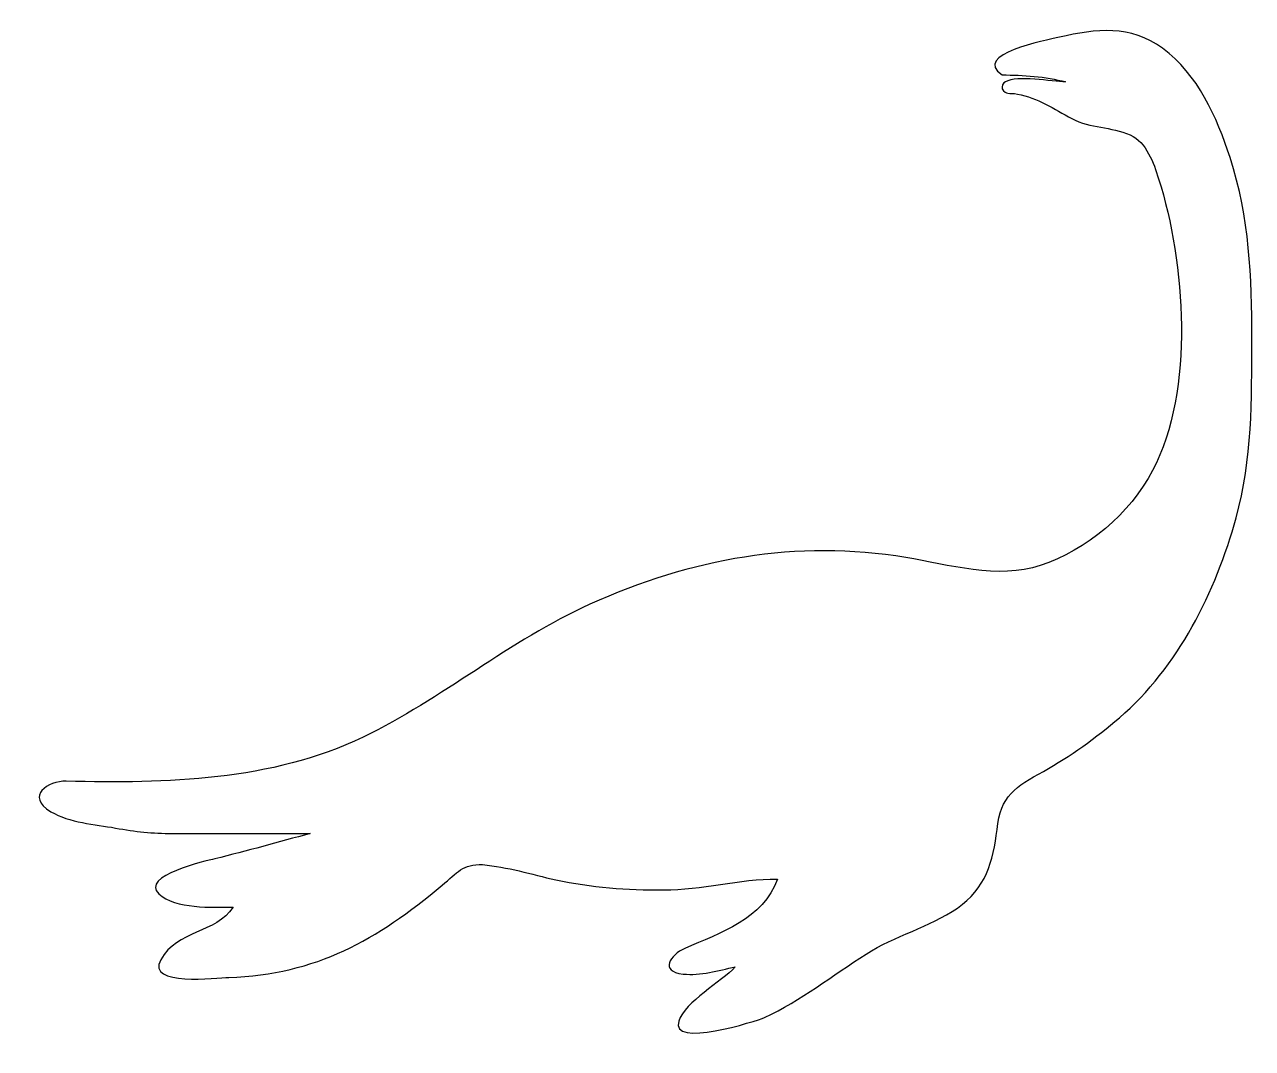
# Model space of a CAD drawing. Header units: centimetres. Extents: x -9.1 to 8.9, y -7.5 to 7.4.
import ezdxf

# ---------------------------------------------------------------- set-up
doc = ezdxf.new("R2010")
doc.units = ezdxf.units.CM
doc.header["$MEASUREMENT"] = 0
doc.layers.add('Camada 1', color=7, linetype='Continuous')

msp = doc.modelspace()

# ---------------------------------------------------------------- linework, layer by layer
at = {"layer": 'Camada 1'}
msp.add_open_spline([(0.48593, -7.13761), (0.57724, -6.85432), (1.10746, -6.57003), (1.30929, -6.34553), (1.30929, -6.34553), (1.05979, -6.40152), (0.80656, -6.48023), (0.54774, -6.45195), (0.54774, -6.45195), (0.19685, -6.41388), (0.36108, -6.17247), (0.57475, -6.07812), (0.57475, -6.07812), (1.08405, -5.85312), (1.72275, -5.64804), (1.92505, -5.06683), (1.92505, -5.06683), (1.36604, -5.06003), (0.82168, -5.22577), (0.2632, -5.22577), (0.2632, -5.22577), (-0.26957, -5.22577), (-0.78743, -5.19018), (-1.30885, -5.07641), (-1.30885, -5.07641), (-1.66302, -4.99897), (-2.01666, -4.88673), (-2.37639, -4.85569), (-2.37639, -4.85569), (-2.66447, -4.84106), (-2.7467, -4.97475), (-2.96363, -5.15509), (-2.96363, -5.15509), (-3.92523, -5.95575), (-4.79018, -6.45647), (-6.07944, -6.50137), (-6.07944, -6.50137), (-6.24518, -6.50693), (-7.28824, -6.63657), (-7.06927, -6.24255), (-7.06927, -6.24255), (-6.83316, -5.80972), (-6.26332, -5.86216), (-6.01612, -5.47748), (-6.01612, -5.47748), (-6.32185, -5.47748), (-6.85813, -5.50346), (-7.09626, -5.28399), (-7.09626, -5.28399), (-7.38005, -5.01964), (-6.40408, -4.80144), (-6.28073, -4.77115), (-6.28073, -4.77115), (-5.81432, -4.65664), (-5.35194, -4.52646), (-4.88855, -4.40087), (-4.88855, -4.40087), (-5.55853, -4.40087), (-6.22877, -4.40087), (-6.89875, -4.40087), (-6.89875, -4.40087), (-7.18961, -4.40087), (-7.43956, -4.37539), (-7.72991, -4.32139), (-7.72991, -4.32139), (-8.03034, -4.26667), (-8.40343, -4.24448), (-8.67106, -4.08303), (-8.67106, -4.08303), (-9.05648, -3.85525), (-8.71167, -3.63199), (-8.4478, -3.63856), (-8.4478, -3.63856), (-6.9923, -3.67311), (-5.45634, -3.63803), (-4.11763, -2.99657), (-4.11763, -2.99657), (-2.96383, -2.43782), (-1.98459, -1.58748), (-0.81187, -1.05799), (-0.81187, -1.05799), (0.658, -0.3928), (2.2033, -0.10927), (3.79879, -0.37592), (3.79879, -0.37592), (4.40773, -0.47784), (5.15137, -0.69752), (5.75803, -0.4922), (5.75803, -0.4922), (6.4333, -0.26693), (7.06647, 0.26557), (7.39691, 0.89493), (7.39691, 0.89493), (8.0114, 2.0669), (7.87263, 3.927), (7.48393, 5.15067), (7.48393, 5.15067), (7.41027, 5.38123), (7.30888, 5.6837), (7.06795, 5.79038), (7.06795, 5.79038), (6.79122, 5.91346), (6.49333, 5.88447), (6.21686, 6.03001), (6.21686, 6.03001), (5.95831, 6.16571), (5.72042, 6.33674), (5.42528, 6.38696), (5.42528, 6.38696), (5.29108, 6.4099), (5.2641, 6.37156), (5.20179, 6.46062), (5.20179, 6.46062), (5.19121, 6.48912), (5.21391, 6.56532), (5.25225, 6.56532), (5.25225, 6.56532), (5.41116, 6.66647), (5.93183, 6.56532), (6.12781, 6.56532), (6.12781, 6.56532), (5.83293, 6.642), (5.50601, 6.66597), (5.20179, 6.66597), (5.20179, 6.66597), (4.7462, 6.96124), (5.84351, 7.17211), (6.03774, 7.21654), (6.03774, 7.21654), (6.57125, 7.33862), (7.07247, 7.40093), (7.54269, 7.05409), (7.54269, 7.05409), (8.05678, 6.67494), (8.33498, 6.04986), (8.5262, 5.45937), (8.5262, 5.45937), (8.8115, 4.57698), (8.84328, 3.72185), (8.84328, 2.80719), (8.84328, 2.80719), (8.84328, 1.92279), (8.85238, 1.06438), (8.61449, 0.20268), (8.61449, 0.20268), (8.31736, -0.87417), (7.77171, -1.97627), (6.91105, -2.71361), (6.91105, -2.71361), (6.5763, -3.00015), (6.18985, -3.28143), (5.80443, -3.49458), (5.80443, -3.49458), (5.39705, -3.72112), (5.17581, -3.85126), (5.12688, -4.34114), (5.12688, -4.34114), (5.07542, -4.81083), (4.95813, -5.20863), (4.54871, -5.48888), (4.54871, -5.48888), (4.13702, -5.77063), (3.64061, -5.89298), (3.21756, -6.16039), (3.21756, -6.16039), (2.72668, -6.47114), (2.26657, -6.83997), (1.73708, -7.0854), (1.73708, -7.0854), (1.62711, -7.13608), (0.34391, -7.53766), (0.48593, -7.13761)], degree=3, knots=[0, 0, 0, 0, 0.02272727, 0.02272727, 0.02272727, 0.02272727, 0.04545455, 0.04545455, 0.04545455, 0.04545455, 0.06818182, 0.06818182, 0.06818182, 0.06818182, 0.09090909, 0.09090909, 0.09090909, 0.09090909, 0.11363636, 0.11363636, 0.11363636, 0.11363636, 0.13636364, 0.13636364, 0.13636364, 0.13636364, 0.15909091, 0.15909091, 0.15909091, 0.15909091, 0.18181818, 0.18181818, 0.18181818, 0.18181818, 0.20454545, 0.20454545, 0.20454545, 0.20454545, 0.22727273, 0.22727273, 0.22727273, 0.22727273, 0.25, 0.25, 0.25, 0.25, 0.27272727, 0.27272727, 0.27272727, 0.27272727, 0.29545455, 0.29545455, 0.29545455, 0.29545455, 0.31818182, 0.31818182, 0.31818182, 0.31818182, 0.34090909, 0.34090909, 0.34090909, 0.34090909, 0.36363636, 0.36363636, 0.36363636, 0.36363636, 0.38636364, 0.38636364, 0.38636364, 0.38636364, 0.40909091, 0.40909091, 0.40909091, 0.40909091, 0.43181818, 0.43181818, 0.43181818, 0.43181818, 0.45454545, 0.45454545, 0.45454545, 0.45454545, 0.47727273, 0.47727273, 0.47727273, 0.47727273, 0.5, 0.5, 0.5, 0.5, 0.52272727, 0.52272727, 0.52272727, 0.52272727, 0.54545455, 0.54545455, 0.54545455, 0.54545455, 0.56818182, 0.56818182, 0.56818182, 0.56818182, 0.59090909, 0.59090909, 0.59090909, 0.59090909, 0.61363636, 0.61363636, 0.61363636, 0.61363636, 0.63636364, 0.63636364, 0.63636364, 0.63636364, 0.65909091, 0.65909091, 0.65909091, 0.65909091, 0.68181818, 0.68181818, 0.68181818, 0.68181818, 0.70454545, 0.70454545, 0.70454545, 0.70454545, 0.72727273, 0.72727273, 0.72727273, 0.72727273, 0.75, 0.75, 0.75, 0.75, 0.77272727, 0.77272727, 0.77272727, 0.77272727, 0.79545455, 0.79545455, 0.79545455, 0.79545455, 0.81818182, 0.81818182, 0.81818182, 0.81818182, 0.84090909, 0.84090909, 0.84090909, 0.84090909, 0.86363636, 0.86363636, 0.86363636, 0.86363636, 0.88636364, 0.88636364, 0.88636364, 0.88636364, 0.90909091, 0.90909091, 0.90909091, 0.90909091, 0.93181818, 0.93181818, 0.93181818, 0.93181818, 0.95454545, 0.95454545, 0.95454545, 0.95454545, 1, 1, 1, 1], dxfattribs=at)

doc.saveas('drawing.dxf')
